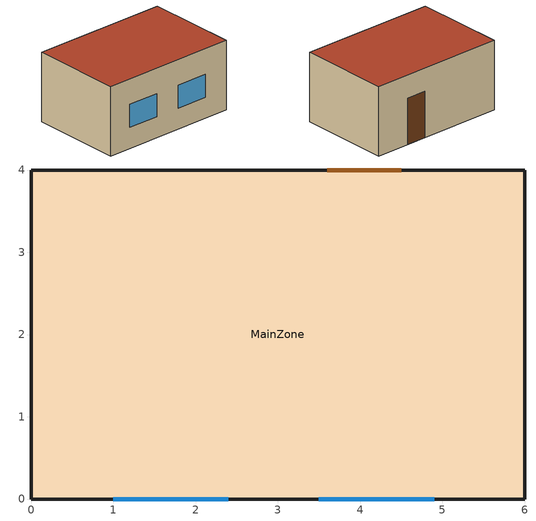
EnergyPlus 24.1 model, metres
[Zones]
MainZone
 floor ground (Floor_Const): 0,0 0,4 6,4 6,0 z0
 wall outside (SouthWall_Const): 0,0 6,0 z0:3
 wall outside (NorthWall_Const): 6,4 0,4 z0:3
 wall outside (EastWall_Const): 6,0 6,4 z0:3
 wall outside (WestWall_Const): 0,4 0,0 z0:3
 window (Double_LowE_Argon_Const): 1,0 2.4,0 / 3.5,0 4.9,0 z0.9:1.9
 door (Door_Const_north_01): 4.5,4 3.6,4 z0:2
 roof outside (Roof_Const): 0,4 0,0 6,0 6,4 z3
[Building]
shelter-ladakh-canonical-demo: North Axis {deg} (Orientation mapping)=0; Terrain=Suburbs; Loads Convergence Tolerance Value {W}=0.04; Temperature Convergence Tolerance Value {deltaC}=0.4; Solar Distribution=FullExterior; Maximum Number of Warmup Days=25; Minimum Number of Warmup Days=6
[Site:Location]
Leh_Ladakh__India: Latitude {deg}=34.1526; Longitude {deg}=77.5771; Time Zone {hr}=5.5; Elevation {m}=3500
[Site:GroundTemperature:BuildingSurface]
-2, -2.5, -1, 2, 6, 10, 12, 11, 7, 3, -0.5, -1.5
[Material]
Name | Roughness | Thickness {m} | Conductivity {W/m-K} | Density {kg/m3} | Specific Heat {J/kg-K} | Thermal Absorptance (Emissivity) | Solar Absorptance | Visible Absorptance | Thermal Absorptance
Mat_mat_eps_insulation_150mm | Smooth | 0.15 | 0.035 | 25 | 1400 | 0.9 | 0.6 | 0.6
Mat_mat_rammed_earth_200mm | Rough | 0.2 | 1.25 | 2000 | 900 | 0.9 | 0.72 | 0.7
Mat_mat_mineral_wool_200mm | MediumRough | 0.2 | 0.038 | 60 | 840 | 0.9 | 0.6 | 0.6
Mat_mat_concrete_slab_100mm | MediumRough | 0.1 | 1.4 | 2200 | 880 | 0.9 | 0.7 | 0.7
Mat_mat_xps_insulation_100mm | Smooth | 0.1 | 0.029 | 35 | 1450 | 0.9 | 0.6 | 0.6
Mat_mat_himalayan_timber_20mm | MediumSmooth | 0.02 | 0.13 | 520 | 1600 | 0.9 | 0.65 | 0.65
Mat_mat_eps_insulation_40mm | Smooth | 0.04 | 0.035 | 25 | 1400 | 0.9 | 0.6 | 0.6
Mat_TM_mass_floor_slab | MediumRough | 0.1 | 1.4 | 2200 | 880 |  | 0.7 | 0.7 | 0.9
[Construction]
NorthWall_Const; SouthWall_Const; EastWall_Const; WestWall_Const: Mat_mat_eps_insulation_150mm, Mat_mat_rammed_earth_200mm
Roof_Const: Mat_mat_mineral_wool_200mm
Floor_Const: Mat_mat_concrete_slab_100mm, Mat_mat_xps_insulation_100mm
Door_Const_north_01: Mat_mat_himalayan_timber_20mm, Mat_mat_eps_insulation_40mm, Mat_mat_himalayan_timber_20mm
Double_LowE_Argon_Const: Double_LowE_Argon_Mat
Const_TM_mass_floor_slab: Mat_TM_mass_floor_slab
[WindowMaterial:SimpleGlazingSystem]
Double_LowE_Argon_Mat: U-Factor {W/m2-K}=1.4; Solar Heat Gain Coefficient=0.4; Visible Transmittance=0.65
[Zone]
MainZone: Type=1; Multiplier=1; Ceiling Height {m}=3; Volume {m3}=72
[InternalMass]
mass_floor_slab: Construction=Const_TM_mass_floor_slab; Zone=MainZone; Surface Area {m2}=24
[ZoneInfiltration:DesignFlowRate]
MainZone_Infiltration: Zone=MainZone; Schedule=AlwaysOnSchedule; Design Volume Flow Rate Calculation Method=AirChanges/Hour; Air Changes per Hour {1/hr} (User Defined)=0.35
[Schedule:Compact]
AlwaysOnSchedule: Through: 12/31, For: AllDays, Until: 24:00, 1
